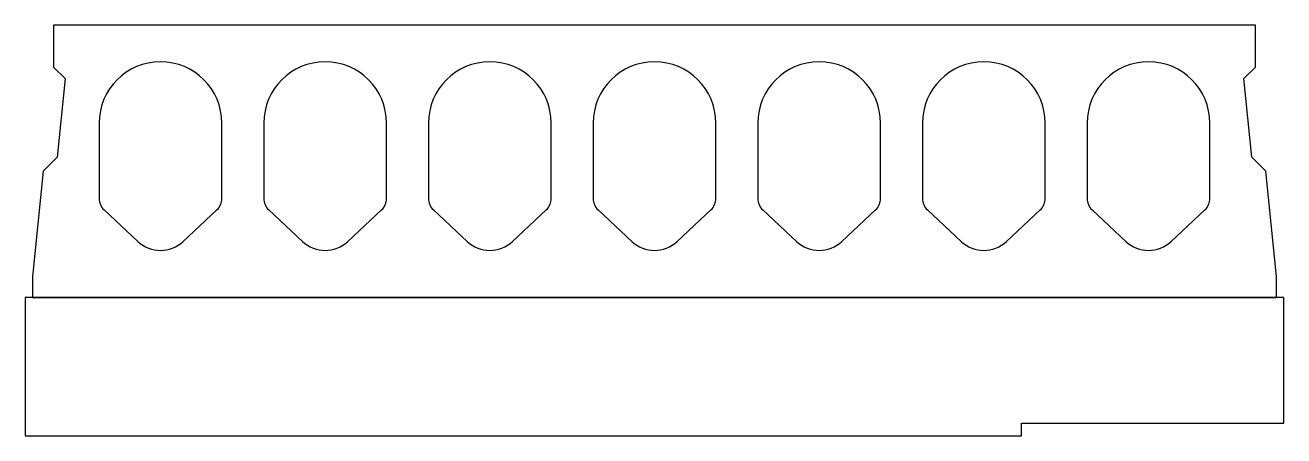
# Model space of a CAD drawing. Header units: millimetres. Extents: x 0 to 1200, y 0 to 392.
import ezdxf

# ---------------------------------------------------------------- set-up
doc = ezdxf.new("R2010")
doc.units = ezdxf.units.MM
doc.layers.add('insulation', color=2, linetype='Continuous')
doc.layers.add('reinforced concrete', color=7, linetype='Continuous')

msp = doc.modelspace()

# ---------------------------------------------------------------- linework, layer by layer
at = {"layer": 'insulation'}
msp.add_lwpolyline([(0, 132), (0, 0), (950, 0), (950, 12), (1200, 12), (1200, 132)], close=True, dxfattribs=at)
at = {"layer": 'reinforced concrete'}
msp.add_lwpolyline([(1193, 132), (1193, 152), (1183, 252.5), (1169.6, 265.9), (1162, 341), (1173, 352), (1173, 392), (27, 392), (27, 352), (38, 341), (30.4, 265.9), (17, 252.5), (7, 152), (7, 132), (1193, 132)], dxfattribs=at)
for points in [[(150.7, 185.6), (182.8, 215.7, 0.207279), (187.5, 226.6), (187.5, 298.5, 1), (70.5, 298.5), (70.5, 226.6, 0.207279), (75.2, 215.7), (107.3, 185.6, 0.395508)], [(307.7, 185.6), (339.8, 215.7, 0.207279), (344.5, 226.6), (344.5, 298.5, 1), (227.5, 298.5), (227.5, 226.6, 0.207279), (232.2, 215.7), (264.3, 185.6, 0.395508)], [(464.7, 185.6), (496.8, 215.7, 0.207279), (501.5, 226.6), (501.5, 298.5, 1), (384.5, 298.5), (384.5, 226.6, 0.207279), (389.2, 215.7), (421.3, 185.6, 0.395508)], [(621.7, 185.6), (653.8, 215.7, 0.207279), (658.5, 226.6), (658.5, 298.5, 1), (541.5, 298.5), (541.5, 226.6, 0.207279), (546.2, 215.7), (578.3, 185.6, 0.395508)], [(778.7, 185.6), (810.8, 215.7, 0.207279), (815.5, 226.6), (815.5, 298.5, 1), (698.5, 298.5), (698.5, 226.6, 0.207279), (703.2, 215.7), (735.3, 185.6, 0.395508)], [(935.7, 185.6), (967.8, 215.7, 0.207279), (972.5, 226.6), (972.5, 298.5, 1), (855.5, 298.5), (855.5, 226.6, 0.207279), (860.2, 215.7), (892.3, 185.6, 0.395508)], [(1092.7, 185.6), (1124.8, 215.7, 0.207279), (1129.5, 226.6), (1129.5, 298.5, 1), (1012.5, 298.5), (1012.5, 226.6, 0.207279), (1017.2, 215.7), (1049.3, 185.6, 0.395508)]]:
    msp.add_lwpolyline(points, format="xyb", close=True, dxfattribs=at)

doc.saveas('drawing.dxf')
